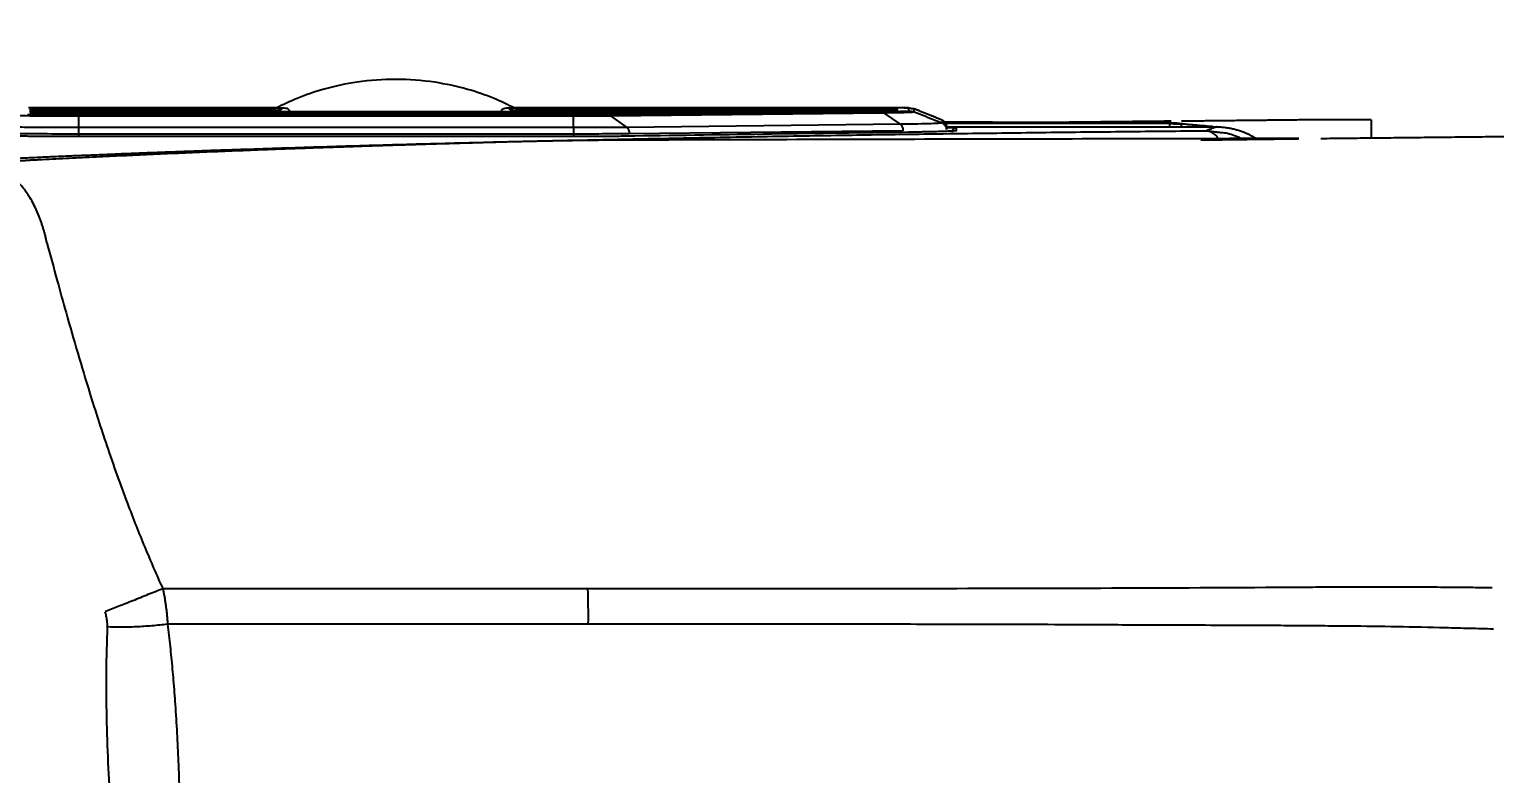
# Model space of a CAD drawing. Extents: x -4361 to 1554, y -156 to 2372.
# Drawn here: x -787.5 to -682.1, y 1744.3 to 1797.8 of the extents above; entities that cross this region are included whole.
import ezdxf

# ---------------------------------------------------------------- set-up
doc = ezdxf.new("R2010")
doc.units = 0
doc.header["$LTSCALE"] = 20
doc.header["$MEASUREMENT"] = 0
doc.layers.get('0').update_dxf_attribs({"linetype": 'CONTINUOUS'})
doc.layers.get('DEFPOINTS').update_dxf_attribs({"linetype": 'CONTINUOUS'})
doc.styles.get("Standard").update_dxf_attribs({"font": 'NanumGothic.ttf'})
doc.dimstyles.get("Standard").update_dxf_attribs({"dimtxt": 2.7, "dimasz": 2.5, "dimexe": 1.5, "dimexo": 1.5, "dimgap": 1.5, "dimtad": 1, "dimdec": 0, "dimlfac": 10, "dimzin": 0, "dimdsep": 46, "dimtxsty": 'Standard', "dimcen": 0, "dimclrt": 2, "dimadec": 0, "dimazin": 0, "dimtfac": 1, "dimtdec": 0, "dimtmove": 0, "dimatfit": 3, "dimfxl": 0, "dimtolj": 1, "dimtzin": 0, "dimarcsym": 0})

# ---------------------------------------------------------------- blocks, each defined once
blk = doc.blocks.new('*D22')
at = {"color": 3, "lineweight": -2}
for p, q in [((-1060.18, 1772.82), (-1060.18, 1895.2)), ((-335.22, 1591.97), (-335.22, 1895.2)), ((-1040.18, 1890.2), (-355.22, 1890.2))]:
    blk.add_line(p, q, dxfattribs=at)
at = {"color": 3}
for points in [[(-1040.18, 1893.53), (-1040.18, 1886.87), (-1060.18, 1890.2)], [(-355.22, 1893.53), (-355.22, 1886.87), (-335.22, 1890.2)]]:
    blk.add_solid(points, dxfattribs=at)
at = {"layer": 'DEFPOINTS', "color": 0}
for p in [(-335.22, 1890.2), (-1060.18, 1771.32), (-335.22, 1590.47)]:
    blk.add_point(p, dxfattribs=at)
at = {"color": 2, "insert": (-697.7, 1911.09), "char_height": 20, "attachment_point": 5}
blk.add_mtext('\\A1;725', dxfattribs=at)

msp = doc.modelspace()

# ---------------------------------------------------------------- linework, layer by layer
for p, q in [((-769.76, 1792.18), (-787.58, 1792.18)), ((-787.48, 1792.04), (-787.48, 1791.98)), ((-787.48, 1791.95), (-787.48, 1791.89)), ((-787.48, 1791.85), (-787.48, 1791.79)), ((-787.43, 1791.73), (-787.43, 1791.75)), ((-769.99, 1792.07), (-786.88, 1792.07)), ((-786.88, 1792.06), (-770.04, 1792.06)), ((-770.55, 1791.98), (-786.88, 1791.98)), ((-786.88, 1791.96), (-769.71, 1791.96)), ((-732.65, 1791.88), (-786.88, 1791.88)), ((-786.88, 1791.86), (-732.68, 1791.86)), ((-741.02, 1791.78), (-786.88, 1791.78)), ((-786.88, 1791.76), (-741.02, 1791.76)), ((-786.63, 1792.15), (-769.79, 1792.15)), ((-746.21, 1791.69), (-786.1, 1791.69)), ((-747.7, 1791.68), (-785.55, 1791.68)), ((-783.98, 1791.66), (-748.38, 1791.66)), ((-769.77, 1792.16), (-769.97, 1792.08)), ((-724.78, 1792.18), (-752.66, 1792.18)), ((-752.66, 1791.96), (-725.72, 1791.96)), ((-752.61, 1792.15), (-725.68, 1792.15)), ((-725.68, 1792.07), (-752.37, 1792.07)), ((-752.33, 1792.06), (-725.68, 1792.06)), ((-725.68, 1791.98), (-751.82, 1791.98)), ((-748.38, 1790.75), (-748.38, 1791.59)), ((-745.94, 1791.67), (-726.25, 1791.9)), ((-741.26, 1791.75), (-745.79, 1791.69)), ((-745.72, 1791.6), (-726.03, 1791.82)), ((-745.72, 1791.6), (-744.54, 1790.77)), ((-741.26, 1791.75), (-741.26, 1791.75)), ((-739.16, 1791.78), (-740.67, 1791.78)), ((-732.76, 1791.84), (-737.22, 1791.79)), ((-730.63, 1791.88), (-732.31, 1791.88)), ((-726.75, 1791.91), (-728.69, 1791.89)), ((-724.85, 1790.99), (-726.03, 1791.82)), ((-725.08, 1792.14), (-725.08, 1792.08)), ((-725.08, 1792.04), (-725.08, 1791.98)), ((-724.23, 1791.96), (-724.23, 1792.17)), ((-721.84, 1791.29), (-723.87, 1792.1)), ((-723.85, 1791.89), (-723.85, 1792.1)), ((-783.98, 1790.75), (-783.98, 1790.29)), ((-748.38, 1790.75), (-783.98, 1790.75)), ((-748.38, 1790.75), (-748.38, 1790.29)), ((-724.85, 1790.99), (-744.54, 1790.77)), ((-724.67, 1790.53), (-744.36, 1790.31)), ((-705.47, 1791.05), (-721.59, 1791.05)), ((-721.53, 1790.83), (-721.53, 1790.62)), ((-705.47, 1790.79), (-721.53, 1790.79)), ((-704.64, 1790.79), (-705.47, 1790.79)), ((-704.6, 1791.01), (-705.22, 1791.05)), ((-703.6, 1790.92), (-704.4, 1791)), ((-701.95, 1790.76), (-702.3, 1790.79)), ((-748.38, 1790.1), (-783.99, 1790.1)), ((-748.38, 1790.29), (-783.98, 1790.29)), ((-783.98, 1790.29), (-783.98, 1790.1)), ((-748.38, 1790.1), (-783.98, 1790.1)), ((-748.38, 1790.29), (-748.38, 1790.1)), ((-748.38, 1790.1), (-748.38, 1790.1))]:
    msp.add_line(p, q)
at = {"flags": 128}
for points in [[(-786.88, 1792.05), (-787, 1792.01), (-787.07, 1791.94)], [(-786.88, 1791.96), (-787, 1791.91), (-787.07, 1791.85)], [(-786.88, 1791.86), (-787, 1791.81), (-787.07, 1791.75)], [(-725.5, 1791.94), (-725.57, 1792.01), (-725.69, 1792.05)], [(-786.77, 1788.43), (-789, 1788.29), (-790.52, 1788.15), (-791.41, 1788.02), (-791.92, 1787.87), (-792.24, 1787.69), (-792.47, 1787.47), (-792.56, 1787.33), (-792.63, 1787.16), (-792.68, 1786.78)]]:
    msp.add_lwpolyline(points, dxfattribs=at)
for centre, radius, start, end in [((-785.98, 1848.95), 57.28, 268.3086, 269.5955), ((-787.48, 1791.82), 0.261, 15.0696, 62.3773), ((-787.48, 1791.72), 0.261, 15.0696, 62.3773), ((-784.19, 1985.9), 194.24, 269.3541, 270.0608), ((-725.08, 1791.84), 0.3, 89.9995, 160.4016), ((-725.08, 1791.91), 0.273, 117.9667, 165.5461), ((-724.96, 1785.02), 7.15, 81.7081, 88.6488)]:
    msp.add_arc(centre, radius, start, end)
for points, knots in [([(-752.6, 1792.15), (-753.09, 1792.39), (-754.19, 1792.93), (-756.12, 1793.58), (-758.47, 1794.09), (-761.15, 1794.29), (-763.83, 1794.1), (-766.21, 1793.59), (-768.16, 1792.94), (-769.27, 1792.39), (-769.77, 1792.15)], [0, 0, 0, 0, 0.092344, 0.205991, 0.340952, 0.497237, 0.655348, 0.79184, 0.90672, 1, 1, 1, 1]), ([(-788.51, 1791.66), (-788.44, 1791.65), (-788.31, 1791.63), (-787.26, 1791.6), (-785.76, 1791.59), (-784.58, 1791.59), (-783.98, 1791.59)], [0, 0, 0, 0, 0.250043, 0.500057, 0.750043, 1, 1, 1, 1]), ([(-787.67, 1791.7), (-787.44, 1791.69), (-786.95, 1791.68), (-785.61, 1791.67), (-784.52, 1791.66), (-783.98, 1791.66)], [0, 0, 0, 0, 0.291585, 0.645793, 1, 1, 1, 1]), ([(-786.88, 1792.07), (-786.96, 1792.07), (-787.12, 1792.07), (-787.32, 1792.08), (-787.46, 1792.08), (-787.47, 1792.08), (-787.48, 1792.08)], [0, 0, 0, 0, 0.249955, 0.50019, 0.750334, 1, 1, 1, 1]), ([(-787.48, 1792.04), (-787.47, 1792.05), (-787.46, 1792.05), (-787.33, 1792.05), (-787.21, 1792.06), (-787.1, 1792.06), (-787, 1792.06), (-786.92, 1792.06), (-786.88, 1792.06)], [0, 0, 0, 0, 0.31807, 0.577756, 0.694994, 0.805351, 0.904823, 1, 1, 1, 1]), ([(-786.88, 1791.98), (-786.96, 1791.98), (-787.12, 1791.98), (-787.32, 1791.98), (-787.46, 1791.98), (-787.47, 1791.98), (-787.48, 1791.98)], [0, 0, 0, 0, 0.249731, 0.499868, 0.750069, 1, 1, 1, 1]), ([(-787.48, 1791.95), (-787.47, 1791.95), (-787.46, 1791.95), (-787.33, 1791.96), (-787.21, 1791.96), (-787.1, 1791.96), (-787, 1791.96), (-786.92, 1791.96), (-786.88, 1791.96)], [0, 0, 0, 0, 0.318067, 0.577751, 0.694988, 0.805347, 0.904816, 1, 1, 1, 1]), ([(-786.88, 1791.88), (-786.96, 1791.88), (-787.12, 1791.88), (-787.32, 1791.88), (-787.46, 1791.88), (-787.47, 1791.89), (-787.48, 1791.89)], [0, 0, 0, 0, 0.249719, 0.499864, 0.750064, 1, 1, 1, 1]), ([(-787.48, 1791.85), (-787.47, 1791.85), (-787.46, 1791.85), (-787.33, 1791.86), (-787.21, 1791.86), (-787.1, 1791.86), (-787, 1791.86), (-786.92, 1791.86), (-786.88, 1791.86)], [0, 0, 0, 0, 0.318067, 0.57775, 0.694992, 0.805347, 0.904816, 1, 1, 1, 1]), ([(-787.48, 1791.79), (-787.47, 1791.79), (-787.46, 1791.79), (-787.32, 1791.78), (-787.12, 1791.78), (-786.96, 1791.78), (-786.88, 1791.78)], [0, 0, 0, 0, 0.249929, 0.500135, 0.750281, 1, 1, 1, 1]), ([(-787.43, 1791.75), (-787.43, 1791.75), (-787.41, 1791.76), (-787.3, 1791.76), (-787.19, 1791.76), (-787.1, 1791.76), (-786.99, 1791.76), (-786.92, 1791.76), (-786.88, 1791.76)], [0, 0, 0, 0, 0.300747, 0.56477, 0.682153, 0.794677, 0.899298, 1, 1, 1, 1]), ([(-787.43, 1791.73), (-787.41, 1791.73), (-787.37, 1791.72), (-787.05, 1791.71), (-786.56, 1791.69), (-786.1, 1791.69), (-785.87, 1791.69)], [0, 0, 0, 0, 0.249895, 0.500001, 0.750106, 1, 1, 1, 1]), ([(-787.27, 1792.15), (-787.27, 1792.15), (-787.22, 1792.15), (-787.07, 1792.15), (-786.86, 1792.15), (-786.7, 1792.15), (-786.63, 1792.15)], [0, 0, 0, 0, 0.043487, 0.412912, 0.731168, 1, 1, 1, 1]), ([(-786.88, 1791.97), (-786.88, 1791.98), (-786.88, 1792.01), (-786.88, 1792.04), (-786.88, 1792.05), (-786.88, 1792.06), (-786.88, 1792.06)], [0, 0, 0, 0, 0.249975, 0.499979, 0.750006, 1, 1, 1, 1]), ([(-786.88, 1791.76), (-786.88, 1791.76), (-786.88, 1791.76), (-786.88, 1791.75), (-786.88, 1791.72), (-786.88, 1791.7), (-786.88, 1791.69)], [0, 0, 0, 0, 0.250019, 0.499999, 0.750004, 1, 1, 1, 1]), ([(-785.55, 1791.68), (-785.61, 1791.68), (-785.72, 1791.68), (-785.82, 1791.69), (-785.87, 1791.69)], [0, 0, 0, 0, 0.499925, 1, 1, 1, 1]), ([(-770.55, 1791.98), (-770.42, 1791.98), (-770.15, 1792), (-769.89, 1792.1), (-769.77, 1792.15)], [0, 0, 0, 0, 0.4974678, 1, 1, 1, 1]), ([(-769.77, 1792.15), (-769.77, 1792.15), (-769.78, 1792.17), (-769.78, 1792.17), (-769.77, 1792.16), (-769.77, 1792.16)], [0, 0, 0, 0, 0.366462, 0.767804, 1, 1, 1, 1]), ([(-769.3, 1792.17), (-769.36, 1792.11), (-769.49, 1791.99), (-769.63, 1791.97), (-769.71, 1791.96)], [0, 0, 0, 0, 0.5, 1, 1, 1, 1]), ([(-769.3, 1792.17), (-769.23, 1792.17), (-769.09, 1792.17), (-768.92, 1792.12), (-768.84, 1792.04), (-768.82, 1791.95), (-768.84, 1791.9), (-768.84, 1791.87)], [0, 0, 0, 0, 0.271007, 0.557305, 0.783309, 0.891411, 1, 1, 1, 1]), ([(-753.52, 1791.87), (-753.53, 1791.9), (-753.54, 1791.94), (-753.53, 1792.03), (-753.46, 1792.11), (-753.29, 1792.17), (-753.15, 1792.17), (-753.07, 1792.17)], [0, 0, 0, 0, 0.101849, 0.202985, 0.419082, 0.678032, 1, 1, 1, 1]), ([(-752.66, 1791.96), (-752.73, 1791.97), (-752.88, 1791.99), (-753, 1792.11), (-753.07, 1792.17)], [0, 0, 0, 0, 0.5000007, 1, 1, 1, 1]), ([(-752.6, 1792.15), (-752.47, 1792.1), (-752.22, 1792), (-751.95, 1791.98), (-751.82, 1791.98)], [0, 0, 0, 0, 0.502596, 1, 1, 1, 1]), ([(-748.38, 1791.66), (-747.94, 1791.66), (-747.07, 1791.66), (-746.32, 1791.67), (-745.94, 1791.67)], [0, 0, 0, 0, 0.5, 1, 1, 1, 1]), ([(-748.38, 1791.59), (-747.91, 1791.59), (-746.95, 1791.59), (-746.13, 1791.6), (-745.72, 1791.6)], [0, 0, 0, 0, 0.499994, 1, 1, 1, 1]), ([(-746.14, 1791.69), (-746.19, 1791.69), (-746.29, 1791.69), (-746.4, 1791.69), (-746.46, 1791.69)], [0, 0, 0, 0, 0.488582, 1, 1, 1, 1]), ([(-741.02, 1791.76), (-740.95, 1791.76), (-740.86, 1791.76), (-740.75, 1791.76), (-740.69, 1791.76), (-740.65, 1791.76), (-740.62, 1791.76), (-740.63, 1791.76), (-740.71, 1791.75), (-740.9, 1791.75), (-741.11, 1791.75), (-741.26, 1791.75)], [0, 0, 0, 0, 0.112015, 0.161844, 0.208203, 0.252853, 0.298643, 0.404574, 0.523827, 0.664, 1, 1, 1, 1]), ([(-737.22, 1791.79), (-737.52, 1791.79), (-738.12, 1791.78), (-738.81, 1791.78), (-739.16, 1791.78)], [0, 0, 0, 0, 0.50004, 1, 1, 1, 1]), ([(-732.5, 1791.86), (-732.43, 1791.86), (-732.33, 1791.86), (-732.22, 1791.86), (-732.15, 1791.86), (-732.1, 1791.86), (-732.07, 1791.86), (-732.08, 1791.86), (-732.17, 1791.85), (-732.3, 1791.85), (-732.44, 1791.85), (-732.52, 1791.85)], [0, 0, 0, 0, 0.136616, 0.194908, 0.250547, 0.305447, 0.361486, 0.490826, 0.636894, 0.80869, 1, 1, 1, 1]), ([(-728.69, 1791.89), (-728.99, 1791.89), (-729.58, 1791.88), (-730.28, 1791.88), (-730.63, 1791.88)], [0, 0, 0, 0, 0.500041, 1, 1, 1, 1]), ([(-725.24, 1791.94), (-725.4, 1791.94), (-725.73, 1791.92), (-726.41, 1791.91), (-726.75, 1791.91)], [0, 0, 0, 0, 0.499975, 1, 1, 1, 1]), ([(-726.25, 1791.9), (-725.95, 1791.9), (-725.48, 1791.91), (-725.16, 1791.92), (-725.05, 1791.92)], [0, 0, 0, 0, 0.636571, 1, 1, 1, 1]), ([(-726.03, 1791.82), (-725.71, 1791.83), (-725.07, 1791.84), (-724.39, 1791.85), (-723.94, 1791.87), (-723.88, 1791.88), (-723.85, 1791.89)], [0, 0, 0, 0, 0.249971, 0.499961, 0.74997, 1, 1, 1, 1]), ([(-725.72, 1791.96), (-725.68, 1791.96), (-725.6, 1791.96), (-725.48, 1791.96), (-725.37, 1791.96), (-725.26, 1791.95), (-725.17, 1791.95), (-725.22, 1791.95), (-725.24, 1791.94)], [0, 0, 0, 0, 0.09365, 0.197452, 0.303679, 0.410605, 0.681971, 1, 1, 1, 1]), ([(-725.68, 1792.15), (-725.65, 1792.15), (-725.57, 1792.15), (-725.46, 1792.15), (-725.36, 1792.15), (-725.24, 1792.15), (-725.11, 1792.15), (-725.09, 1792.14), (-725.08, 1792.14)], [0, 0, 0, 0, 0.093573, 0.192398, 0.302009, 0.418994, 0.679385, 1, 1, 1, 1]), ([(-725.08, 1792.08), (-725.09, 1792.08), (-725.11, 1792.08), (-725.25, 1792.08), (-725.45, 1792.07), (-725.61, 1792.07), (-725.68, 1792.07)], [0, 0, 0, 0, 0.2498, 0.499987, 0.750182, 1, 1, 1, 1]), ([(-725.68, 1792.06), (-725.65, 1792.06), (-725.57, 1792.06), (-725.46, 1792.06), (-725.36, 1792.06), (-725.24, 1792.05), (-725.11, 1792.05), (-725.09, 1792.05), (-725.08, 1792.04)], [0, 0, 0, 0, 0.093568, 0.192388, 0.301999, 0.41899, 0.679382, 1, 1, 1, 1]), ([(-725.68, 1792.06), (-725.68, 1792.06), (-725.68, 1792.05), (-725.68, 1792.04), (-725.68, 1792.01), (-725.68, 1791.98), (-725.68, 1791.97)], [0, 0, 0, 0, 0.2500159, 0.5000019, 0.7499936, 1, 1, 1, 1]), ([(-725.08, 1791.98), (-725.09, 1791.98), (-725.11, 1791.98), (-725.25, 1791.98), (-725.45, 1791.98), (-725.61, 1791.98), (-725.68, 1791.98)], [0, 0, 0, 0, 0.249796, 0.499978, 0.750173, 1, 1, 1, 1]), ([(-725.05, 1791.92), (-724.95, 1791.92), (-724.62, 1791.93), (-724.31, 1791.94), (-724.25, 1791.96), (-724.23, 1791.96)], [0, 0, 0, 0, 0.1840369, 0.5977359, 1, 1, 1, 1]), ([(-724.23, 1792.17), (-724.23, 1792.17), (-724.25, 1792.17), (-724.38, 1792.18), (-724.56, 1792.18), (-724.71, 1792.18), (-724.78, 1792.18)], [0, 0, 0, 0, 0.250449, 0.499998, 0.749559, 1, 1, 1, 1]), ([(-792.8, 1788.34), (-792.45, 1788.36), (-791.74, 1788.39), (-790.67, 1788.45), (-789.58, 1788.5), (-788.5, 1788.55), (-787.4, 1788.6), (-786.29, 1788.65), (-785.18, 1788.7), (-784.06, 1788.75), (-782.93, 1788.79), (-781.79, 1788.84), (-780.64, 1788.89), (-779.49, 1788.93), (-778.33, 1788.98), (-777.16, 1789.02), (-775.98, 1789.06), (-774.79, 1789.11), (-772.29, 1789.19), (-768.43, 1789.32), (-763.1, 1789.48), (-757.64, 1789.63), (-752.04, 1789.77), (-746.3, 1789.89), (-740.44, 1790.01), (-734.45, 1790.12), (-729.47, 1790.2), (-725.58, 1790.26), (-722.81, 1790.3), (-720.02, 1790.34), (-717.21, 1790.37), (-714.38, 1790.41), (-711.53, 1790.44), (-708.65, 1790.47), (-705.76, 1790.5), (-703.81, 1790.52), (-702.83, 1790.53)], [0, 0, 0, 0, 0.014703, 0.0294, 0.044092, 0.058779, 0.073463, 0.088143, 0.102821, 0.117496, 0.132169, 0.146841, 0.161512, 0.176183, 0.190854, 0.205526, 0.220199, 0.234874, 0.249551, 0.312174, 0.374726, 0.437247, 0.499779, 0.562375, 0.624957, 0.687565, 0.750239, 0.777975, 0.805706, 0.833436, 0.861169, 0.888909, 0.916658, 0.944421, 0.9722, 1, 1, 1, 1]), ([(-783.98, 1790.75), (-784.12, 1790.75), (-784.66, 1790.75), (-785.52, 1790.75), (-786.4, 1790.76), (-787.17, 1790.76), (-787.89, 1790.77), (-788.55, 1790.78), (-789.08, 1790.79), (-789.61, 1790.8), (-790.08, 1790.82), (-790.44, 1790.83), (-790.49, 1790.85), (-790.52, 1790.85)], [0, 0, 0, 0, 0.04107, 0.157591, 0.25304, 0.309983, 0.40874, 0.500158, 0.56246, 0.642032, 0.762592, 0.870625, 1, 1, 1, 1]), ([(-744.54, 1790.77), (-745.13, 1790.76), (-746.31, 1790.75), (-747.69, 1790.75), (-748.38, 1790.75)], [0, 0, 0, 0, 0.499977, 1, 1, 1, 1]), ([(-744.54, 1790.77), (-744.51, 1790.75), (-744.46, 1790.7), (-744.4, 1790.59), (-744.37, 1790.45), (-744.36, 1790.35), (-744.36, 1790.31)], [0, 0, 0, 0, 0.249994, 0.5, 0.750016, 1, 1, 1, 1]), ([(-721.85, 1791.09), (-721.89, 1791.08), (-721.96, 1791.06), (-722.59, 1791.03), (-723.53, 1791.01), (-724.41, 1791), (-724.85, 1790.99)], [0, 0, 0, 0, 0.2500024, 0.5000105, 0.7500159, 1, 1, 1, 1]), ([(-724.85, 1790.99), (-724.82, 1790.97), (-724.77, 1790.92), (-724.71, 1790.81), (-724.67, 1790.68), (-724.67, 1790.58), (-724.67, 1790.53)], [0, 0, 0, 0, 0.250005, 0.500004, 0.749995, 1, 1, 1, 1]), ([(-720.83, 1790.54), (-720.83, 1790.53), (-720.84, 1790.53), (-720.85, 1790.53), (-720.87, 1790.52), (-720.9, 1790.52), (-720.94, 1790.51), (-720.99, 1790.51), (-721.1, 1790.5), (-721.32, 1790.49), (-721.72, 1790.47), (-722.23, 1790.46), (-722.73, 1790.44), (-723.17, 1790.44), (-723.51, 1790.43), (-723.87, 1790.42), (-724.13, 1790.42), (-724.26, 1790.42)], [0, 0, 0, 0, 0.035004, 0.069815, 0.104469, 0.139004, 0.173457, 0.207865, 0.242268, 0.371344, 0.499472, 0.627601, 0.756951, 0.81738, 0.877895, 0.938701, 1, 1, 1, 1]), ([(-721.85, 1791.29), (-721.8, 1791.27), (-721.71, 1791.23), (-721.61, 1791.11), (-721.55, 1790.98), (-721.54, 1790.88), (-721.53, 1790.83)], [0, 0, 0, 0, 0.249995, 0.500005, 0.75, 1, 1, 1, 1]), ([(-721.85, 1791.09), (-721.8, 1791.07), (-721.71, 1791.02), (-721.65, 1790.94), (-721.62, 1790.9)], [0, 0, 0, 0, 0.499998, 1, 1, 1, 1]), ([(-721.62, 1790.9), (-721.59, 1790.86), (-721.55, 1790.77), (-721.54, 1790.67), (-721.53, 1790.62)], [0, 0, 0, 0, 0.499992, 1, 1, 1, 1]), ([(-721.56, 1790.76), (-721.4, 1790.75), (-720.93, 1790.75), (-720.87, 1790.74), (-720.83, 1790.73)], [0, 0, 0, 0, 0.336215, 1, 1, 1, 1]), ([(-720.83, 1790.73), (-720.91, 1790.73), (-720.99, 1790.7), (-721.1, 1790.58), (-721.13, 1790.51), (-721.13, 1790.43)], [0, 0, 0, 0, 0.5, 0.5, 1, 1, 1, 1]), ([(-705.47, 1790.79), (-705.47, 1790.86), (-705.47, 1790.93), (-705.47, 1791.02), (-705.47, 1791.05), (-705.47, 1791.05)], [0, 0, 0, 0, 0.5, 0.5, 1, 1, 1, 1]), ([(-704.64, 1790.79), (-704.63, 1790.86), (-704.62, 1790.91), (-704.61, 1790.99), (-704.6, 1791.01), (-704.6, 1791.01)], [0, 0, 0, 0, 0.5, 0.5, 1, 1, 1, 1]), ([(-704.54, 1791.03), (-704.36, 1791.01), (-703.99, 1790.97), (-703.44, 1790.92), (-702.97, 1790.87), (-702.61, 1790.84), (-702.42, 1790.82), (-702.34, 1790.81)], [0, 0, 0, 0, 0.250061, 0.500085, 0.750012, 0.889999, 1, 1, 1, 1]), ([(-703.62, 1790.92), (-703.69, 1790.93), (-703.8, 1790.94), (-703.92, 1790.95), (-703.97, 1790.95)], [0, 0, 0, 0, 0.528878, 1, 1, 1, 1]), ([(-703.3, 1790.89), (-703.32, 1790.9), (-703.36, 1790.9), (-703.41, 1790.91), (-703.48, 1790.91), (-703.55, 1790.92), (-703.6, 1790.92), (-703.62, 1790.92)], [0, 0, 0, 0, 0.2182024, 0.348087, 0.5092483, 0.7898186, 1, 1, 1, 1]), ([(-702.35, 1790.79), (-702.36, 1790.79), (-702.37, 1790.8), (-702.39, 1790.81), (-702.41, 1790.82), (-702.43, 1790.82), (-702.45, 1790.83), (-702.47, 1790.83), (-702.51, 1790.83), (-702.58, 1790.83), (-702.67, 1790.83), (-702.74, 1790.84), (-702.81, 1790.85), (-702.88, 1790.86), (-702.97, 1790.87), (-703.11, 1790.88), (-703.23, 1790.89), (-703.3, 1790.89)], [0, 0, 0, 0, 0.019967, 0.04105, 0.064715, 0.103349, 0.126716, 0.164116, 0.221488, 0.270829, 0.382905, 0.449384, 0.519432, 0.589616, 0.667333, 0.806495, 1, 1, 1, 1]), ([(-702.83, 1790.53), (-702.78, 1790.56), (-702.67, 1790.61), (-702.54, 1790.66), (-702.43, 1790.71), (-702.34, 1790.74), (-702.27, 1790.77), (-702.21, 1790.79), (-702.19, 1790.79)], [0, 0, 0, 0, 0.235501, 0.497977, 0.626045, 0.748442, 0.907777, 1, 1, 1, 1]), ([(-701.97, 1789.96), (-701.99, 1789.99), (-702.08, 1790.14), (-702.37, 1790.41), (-702.65, 1790.49), (-702.83, 1790.53)], [0, 0, 0, 0, 0.078528, 0.400707, 1, 1, 1, 1]), ([(-702.2, 1790.78), (-702.19, 1790.78), (-702.19, 1790.79), (-702.18, 1790.79), (-702.18, 1790.8), (-702.18, 1790.8), (-702.18, 1790.8), (-702.18, 1790.8), (-702.18, 1790.8), (-702.18, 1790.79), (-702.18, 1790.79), (-702.18, 1790.78), (-702.2, 1790.77), (-702.21, 1790.77), (-702.22, 1790.77), (-702.22, 1790.76), (-702.23, 1790.76), (-702.23, 1790.76), (-702.23, 1790.76), (-702.23, 1790.76), (-702.23, 1790.76), (-702.25, 1790.76), (-702.27, 1790.75), (-702.31, 1790.75), (-702.33, 1790.75), (-702.34, 1790.75), (-702.35, 1790.75), (-702.35, 1790.74), (-702.35, 1790.74), (-702.35, 1790.74), (-702.35, 1790.74), (-702.35, 1790.74), (-702.35, 1790.74), (-702.35, 1790.74)], [0, 0, 0, 0, 0.122904, 0.160024, 0.168721, 0.170474, 0.171124, 0.171521, 0.171994, 0.187683, 0.216947, 0.286627, 0.382405, 0.457171, 0.493738, 0.513329, 0.523689, 0.52904, 0.531762, 0.533134, 0.533823, 0.534514, 0.755655, 0.883666, 0.943972, 0.972544, 0.986414, 0.993243, 0.99663, 0.998317, 0.999159, 0.99958, 1, 1, 1, 1]), ([(-702.34, 1790.81), (-702.34, 1790.81), (-702.32, 1790.81), (-702.29, 1790.81), (-702.26, 1790.8), (-702.22, 1790.8), (-702.2, 1790.8), (-702.18, 1790.8), (-702.18, 1790.8)], [0, 0, 0, 0, 0.1105355, 0.2517458, 0.5034622, 0.7515921, 0.8757181, 1, 1, 1, 1]), ([(-702, 1790.76), (-702.01, 1790.77), (-702.07, 1790.8), (-702.14, 1790.8), (-702.19, 1790.79)], [0, 0, 0, 0, 0.171093, 1, 1, 1, 1]), ([(-702.18, 1790.8), (-702.18, 1790.8), (-702.18, 1790.8), (-702.18, 1790.79), (-702.19, 1790.79), (-702.19, 1790.79), (-702.19, 1790.79), (-702.19, 1790.79)], [0, 0, 0, 0, 0.165391, 0.391621, 0.641395, 0.79377, 1, 1, 1, 1]), ([(-699.85, 1790.29), (-699.92, 1790.32), (-700.05, 1790.38), (-700.23, 1790.44), (-700.42, 1790.51), (-700.65, 1790.58), (-700.93, 1790.65), (-701.23, 1790.71), (-701.54, 1790.76), (-701.81, 1790.78), (-702.03, 1790.79), (-702.14, 1790.79), (-702.19, 1790.79)], [0, 0, 0, 0, 0.099454, 0.176238, 0.230696, 0.353471, 0.475289, 0.596667, 0.729771, 0.861315, 0.929076, 1, 1, 1, 1]), ([(-690.98, 1791.3), (-690.98, 1791.2), (-690.98, 1791.05), (-690.98, 1790.4), (-690.98, 1790.04), (-690.98, 1789.98)], [0, 0, 0, 0, 0.61135, 0.939045, 1, 1, 1, 1]), ([(-783.98, 1790.1), (-784.07, 1790.1), (-784.24, 1790.1), (-784.49, 1790.1), (-784.74, 1790.11), (-784.99, 1790.11), (-785.39, 1790.11), (-785.92, 1790.11), (-786.75, 1790.12), (-787.64, 1790.12), (-788.54, 1790.14), (-789.47, 1790.15), (-790.38, 1790.18), (-790.98, 1790.2), (-791.29, 1790.22), (-791.42, 1790.24), (-791.49, 1790.25), (-791.53, 1790.25), (-791.53, 1790.26), (-791.53, 1790.26)], [0, 0, 0, 0, 0.021414, 0.042773, 0.064099, 0.085417, 0.106751, 0.165105, 0.223341, 0.326306, 0.411043, 0.497233, 0.635535, 0.773476, 0.832468, 0.891798, 0.927719, 0.963748, 1, 1, 1, 1]), ([(-783.98, 1790.29), (-784.86, 1790.29), (-786.19, 1790.29), (-787.78, 1790.3), (-789.08, 1790.32), (-790.08, 1790.34), (-790.72, 1790.36), (-790.79, 1790.38), (-790.83, 1790.39)], [0, 0, 0, 0, 0.242814, 0.369674, 0.499799, 0.708813, 0.844239, 1, 1, 1, 1]), ([(-753.02, 1789.72), (-753.43, 1789.71), (-754.26, 1789.68), (-755.49, 1789.65), (-756.71, 1789.61), (-757.93, 1789.58), (-759.14, 1789.54), (-760.34, 1789.5), (-761.53, 1789.47), (-762.72, 1789.43), (-763.9, 1789.39), (-765.07, 1789.35), (-766.23, 1789.31), (-767.39, 1789.27), (-768.54, 1789.23), (-769.68, 1789.19), (-771.86, 1789.1), (-775.03, 1788.98), (-778.42, 1788.83), (-781.05, 1788.71), (-782.98, 1788.62), (-784.91, 1788.53), (-786.18, 1788.46), (-786.81, 1788.43)], [0, 0, 0, 0, 0.033456, 0.066904, 0.100345, 0.133781, 0.167212, 0.20064, 0.234065, 0.267489, 0.300914, 0.334339, 0.367767, 0.401199, 0.434635, 0.468076, 0.501525, 0.627068, 0.752758, 0.813714, 0.875236, 0.937328, 1, 1, 1, 1]), ([(-741.5, 1789.86), (-741.64, 1789.86), (-741.91, 1789.86), (-742.31, 1789.86), (-742.71, 1789.86), (-743.1, 1789.86), (-743.5, 1789.86), (-743.9, 1789.85), (-744.29, 1789.85), (-745.07, 1789.85), (-746.23, 1789.84), (-747.73, 1789.82), (-749.17, 1789.8), (-750.31, 1789.78), (-751.19, 1789.76), (-751.82, 1789.75), (-752.43, 1789.73), (-752.82, 1789.72), (-753.02, 1789.72)], [0, 0, 0, 0, 0.0313114, 0.0625792, 0.0938174, 0.1250403, 0.1562618, 0.1874961, 0.2187574, 0.2500598, 0.3750944, 0.5001646, 0.6253263, 0.7505442, 0.8129374, 0.8752363, 0.9375532, 1, 1, 1, 1]), ([(-744.36, 1790.31), (-744.99, 1790.3), (-746.23, 1790.29), (-747.67, 1790.29), (-748.38, 1790.29)], [0, 0, 0, 0, 0.50822, 1, 1, 1, 1]), ([(-743.95, 1790.14), (-744.01, 1790.14), (-744.14, 1790.13), (-744.34, 1790.13), (-744.54, 1790.13), (-744.74, 1790.13), (-745.05, 1790.12), (-745.49, 1790.12), (-746.06, 1790.11), (-746.64, 1790.11), (-747.22, 1790.11), (-747.8, 1790.1), (-748.19, 1790.1), (-748.38, 1790.1)], [0, 0, 0, 0, 0.05022, 0.09996, 0.14927, 0.198196, 0.246788, 0.372709, 0.501789, 0.63032, 0.755909, 0.876623, 1, 1, 1, 1]), ([(-696.18, 1789.97), (-699.96, 1789.96), (-707.52, 1789.94), (-718.85, 1789.92), (-730.18, 1789.89), (-737.73, 1789.87), (-741.5, 1789.86)], [0, 0, 0, 0, 0.2500033, 0.5000044, 0.7500032, 1, 1, 1, 1]), ([(-701.75, 1790.4), (-701.6, 1790.39), (-701.09, 1790.34), (-700.63, 1790.12), (-700.3, 1789.96)], [0, 0, 0, 0, 0.297734, 1, 1, 1, 1]), ([(-786.81, 1788.43), (-786.92, 1788.42), (-787.12, 1788.41), (-787.41, 1788.4), (-787.7, 1788.38), (-787.97, 1788.36), (-788.24, 1788.35), (-788.49, 1788.33), (-788.74, 1788.31), (-788.98, 1788.29), (-789.21, 1788.27), (-789.42, 1788.26), (-789.63, 1788.24), (-789.83, 1788.22), (-790.17, 1788.19), (-790.59, 1788.14), (-791.03, 1788.07), (-791.35, 1788.01), (-791.57, 1787.94), (-791.68, 1787.88), (-791.67, 1787.81), (-791.56, 1787.74), (-791.35, 1787.68), (-791.03, 1787.61), (-790.68, 1787.56), (-790.35, 1787.51), (-790.08, 1787.48), (-789.79, 1787.45), (-789.57, 1787.43), (-789.47, 1787.42)], [0, 0, 0, 0, 0.020239, 0.040409, 0.060516, 0.080569, 0.100576, 0.120544, 0.140482, 0.160398, 0.180299, 0.200195, 0.220092, 0.24, 0.259926, 0.324391, 0.388654, 0.451997, 0.515168, 0.57743, 0.63954, 0.700752, 0.761812, 0.82199, 0.881983, 0.911573, 0.941082, 0.970546, 1, 1, 1, 1]), ([(-786.26, 1782.45), (-786.28, 1782.53), (-786.31, 1782.68), (-786.36, 1782.91), (-786.42, 1783.15), (-786.49, 1783.38), (-786.56, 1783.62), (-786.64, 1783.86), (-786.72, 1784.11), (-786.87, 1784.51), (-787.16, 1785.16), (-787.61, 1785.95), (-788.1, 1786.59), (-788.49, 1786.95), (-788.76, 1787.14), (-788.95, 1787.26), (-789.13, 1787.34), (-789.3, 1787.4), (-789.41, 1787.41), (-789.47, 1787.42)], [0, 0, 0, 0, 0.02671, 0.054326, 0.082847, 0.112271, 0.14259, 0.173796, 0.205877, 0.238823, 0.339761, 0.489458, 0.636141, 0.746777, 0.800715, 0.852979, 0.9036, 0.952605, 1, 1, 1, 1]), ([(-786.26, 1782.45), (-786.02, 1781.55), (-785.56, 1779.87), (-784.56, 1776.26), (-783.4, 1772.29), (-781.93, 1767.71), (-780.79, 1764.54), (-779.86, 1762.12), (-779.23, 1760.57), (-778.59, 1759.06), (-778.15, 1758.06), (-777.92, 1757.56)], [0, 0, 0, 0, 0.1075046, 0.1984617, 0.4295833, 0.5800274, 0.748351, 0.8132989, 0.8759544, 0.9380993, 1, 1, 1, 1]), ([(-777.92, 1757.56), (-778.27, 1757.43), (-778.63, 1757.29), (-779.36, 1757), (-779.72, 1756.85), (-780.45, 1756.56), (-780.8, 1756.42), (-781.47, 1756.15), (-781.79, 1756.03), (-782.08, 1755.91)], [0, 0, 0, 0, 0.25, 0.25, 0.5, 0.5, 0.75, 0.75, 1, 1, 1, 1]), ([(-747.36, 1757.56), (-752.45, 1757.56), (-757.54, 1757.56), (-767.73, 1757.56), (-772.82, 1757.56), (-777.92, 1757.56)], [0, 0, 0, 0, 0.5, 0.5, 1, 1, 1, 1]), ([(-777.92, 1757.56), (-777.9, 1757.47), (-777.87, 1757.29), (-777.81, 1757.01), (-777.77, 1756.73), (-777.72, 1756.44), (-777.69, 1756.16), (-777.65, 1755.88), (-777.63, 1755.59), (-777.6, 1755.31), (-777.59, 1755.11), (-777.59, 1755.02)], [0, 0, 0, 0, 0.112096, 0.224005, 0.335703, 0.447163, 0.558359, 0.669267, 0.779859, 0.890111, 1, 1, 1, 1]), ([(-696.18, 1757.66), (-700.38, 1757.64), (-704.6, 1757.62), (-713.07, 1757.59), (-717.32, 1757.58), (-725.86, 1757.57), (-730.14, 1757.56), (-738.73, 1757.55), (-743.04, 1757.56), (-747.36, 1757.56)], [0, 0, 0, 0, 0.25, 0.25, 0.5, 0.5, 0.75, 0.75, 1, 1, 1, 1]), ([(-682.26, 1757.64), (-682.79, 1757.64), (-683.88, 1757.65), (-685.57, 1757.67), (-687.36, 1757.68), (-689.47, 1757.69), (-691.77, 1757.69), (-694.09, 1757.68), (-695.53, 1757.67), (-696.18, 1757.66)], [0, 0, 0, 0, 0.115256, 0.237136, 0.365639, 0.500714, 0.692783, 0.85922, 1, 1, 1, 1]), ([(-781.92, 1754.82), (-781.91, 1754.87), (-781.91, 1754.98), (-781.92, 1755.13), (-781.93, 1755.29), (-781.96, 1755.44), (-781.99, 1755.6), (-782.03, 1755.76), (-782.06, 1755.86), (-782.08, 1755.91)], [0, 0, 0, 0, 0.138481, 0.277417, 0.417429, 0.559123, 0.703083, 0.849866, 1, 1, 1, 1]), ([(-781.92, 1754.82), (-782.01, 1752.67), (-782.02, 1750.5), (-781.93, 1746.16), (-781.83, 1743.99), (-781.71, 1741.82)], [0, 0, 0, 0, 0.5, 0.5, 1, 1, 1, 1]), ([(-777.59, 1755.02), (-777.95, 1754.97), (-778.33, 1754.93), (-779.1, 1754.87), (-779.48, 1754.84), (-780.23, 1754.81), (-780.6, 1754.8), (-781.29, 1754.8), (-781.62, 1754.81), (-781.92, 1754.82)], [0, 0, 0, 0, 0.25, 0.25, 0.5, 0.5, 0.75, 0.75, 1, 1, 1, 1]), ([(-747.33, 1755.03), (-748.29, 1755.03), (-750.81, 1755.03), (-755.85, 1755.03), (-761.95, 1755.02), (-768.32, 1755.02), (-773.36, 1755.02), (-776.39, 1755.02), (-777.59, 1755.02)], [0, 0, 0, 0, 0.095327, 0.249999, 0.500003, 0.700006, 0.881614, 1, 1, 1, 1]), ([(-777.59, 1755.02), (-777.56, 1754.75), (-777.49, 1754.22), (-777.4, 1753.43), (-777.29, 1752.35), (-777.16, 1750.95), (-776.97, 1748.46), (-776.84, 1745.98), (-776.75, 1743.51), (-776.72, 1742.42), (-776.7, 1741.85)], [0, 0, 0, 0, 0.060622, 0.121443, 0.182466, 0.307332, 0.438979, 0.751537, 0.870198, 1, 1, 1, 1]), ([(-696.07, 1754.91), (-696.69, 1754.91), (-698.12, 1754.92), (-700.51, 1754.93), (-703.43, 1754.94), (-706.39, 1754.95), (-709.04, 1754.96), (-711.88, 1754.98), (-714.9, 1754.99), (-719.65, 1755), (-724.07, 1755.01), (-728.9, 1755.02), (-732.45, 1755.02), (-736.3, 1755.02), (-740.1, 1755.03), (-743.83, 1755.03), (-746.27, 1755.03), (-747.33, 1755.03)], [0, 0, 0, 0, 0.0371371, 0.0845204, 0.1421498, 0.2100253, 0.2588964, 0.2985538, 0.377454, 0.4361653, 0.5771378, 0.6356695, 0.7181139, 0.783845, 0.85908, 0.9386751, 1, 1, 1, 1]), ([(-682.16, 1754.66), (-682.74, 1754.68), (-683.89, 1754.71), (-686.2, 1754.77), (-689.1, 1754.84), (-691.91, 1754.87), (-694.23, 1754.89), (-695.4, 1754.9), (-696.07, 1754.91)], [0, 0, 0, 0, 0.1251634, 0.2502148, 0.500072, 0.7498912, 0.8554943, 1, 1, 1, 1])]:
    msp.add_open_spline(points, degree=3, knots=knots)
for points, degree in [([(-787.4, 1792.14), (-787.27, 1792.15)], 1), ([(-783.98, 1791.66), (-783.98, 1791.59)], 1), ([(-783.98, 1791.59), (-783.98, 1790.75)], 1), ([(-783.98, 1791.59), (-748.38, 1791.59)], 1), ([(-769.9, 1791.96), (-770.55, 1791.98)], 1), ([(-769.71, 1791.96), (-769.9, 1791.96)], 1), ([(-769.77, 1792.15), (-769.3, 1792.17)], 1), ([(-753.07, 1792.17), (-752.6, 1792.15)], 1), ([(-752.47, 1791.96), (-752.66, 1791.96)], 1), ([(-751.82, 1791.98), (-752.47, 1791.96)], 1), ([(-748.38, 1791.66), (-748.38, 1791.59)], 1), ([(-746.52, 1791.69), (-747.7, 1791.68)], 1), ([(-746.46, 1791.69), (-746.52, 1791.69)], 1), ([(-745.79, 1791.69), (-746.14, 1791.69)], 1), ([(-745.72, 1791.6), (-745.94, 1791.67)], 1), ([(-732.52, 1791.85), (-732.76, 1791.84)], 1), ([(-726.25, 1791.9), (-726.03, 1791.82)], 1), ([(-724.23, 1792.17), (-723.85, 1792.1)], 1), ([(-724.23, 1791.96), (-723.85, 1791.89)], 1), ([(-723.85, 1792.1), (-723.93, 1792.1)], 1), ([(-721.85, 1791.29), (-723.85, 1792.1)], 1), ([(-723.85, 1791.89), (-721.85, 1791.09)], 1), ([(-721.85, 1791.29), (-721.85, 1791.09)], 1), ([(-705.39, 1791.07), (-721.82, 1791.15)], 1), ([(-705.36, 1791.21), (-721.59, 1791.04)], 1), ([(-720.83, 1790.73), (-720.83, 1790.67), (-720.83, 1790.61), (-720.83, 1790.54)], 3), ([(-705.47, 1791.05), (-705.44, 1791.06), (-705.42, 1791.06), (-705.39, 1791.07)], 3), ([(-705.47, 1791.05), (-705.14, 1791.03)], 1), ([(-704.54, 1791.03), (-704.82, 1791.06), (-705.11, 1791.07), (-705.39, 1791.07)], 3), ([(-705.14, 1791.03), (-704.6, 1791.01)], 1), ([(-702.19, 1790.79), (-703.01, 1790.79), (-703.82, 1790.79), (-704.64, 1790.79)], 3), ([(-696.18, 1791.3), (-704.63, 1791.21)], 1), ([(-704.6, 1791.01), (-704.58, 1791.02), (-704.56, 1791.02), (-704.54, 1791.03)], 3), ([(-704.35, 1790.99), (-704.44, 1791), (-704.52, 1791), (-704.6, 1791.01)], 3), ([(-703.97, 1790.95), (-704.1, 1790.97), (-704.23, 1790.98), (-704.35, 1790.99)], 3), ([(-702.83, 1790.53), (-701.75, 1790.4)], 1), ([(-690.98, 1791.3), (-692.71, 1791.3), (-694.44, 1791.3), (-696.18, 1791.3)], 3), ([(-724.26, 1790.42), (-730.82, 1790.33), (-737.38, 1790.24), (-743.95, 1790.14)], 3), ([(-696.2, 1789.93), (-703.22, 1789.84)], 1), ([(-699.25, 1789.96), (-699.85, 1790.29)], 1), ([(-680.58, 1790.1), (-694.6, 1789.95)], 1), ([(-747.36, 1757.56), (-747.33, 1756.74), (-747.32, 1755.88), (-747.33, 1755.03)], 3)]:
    msp.add_open_spline(points, degree=degree)

# ---------------------------------------------------------------- dimensions: what is measured, and where the dimension line sits
dim = msp.add_linear_dim(base=(-335.22, 1890.2), p1=(-1060.18, 1771.32), p2=(-335.22, 1590.47), angle=180, dimstyle='Standard', override={"dimtxt": 20, "dimasz": 20, "dimexe": 5, "dimgap": 10, "dimlfac": 1, "dimzin": 8, "dimclrd": 3, "dimclre": 3, "dimazin": 2})
dim.commit()
dim.dimension.update_dxf_attribs({"geometry": '*D22', "text_midpoint": (-697.7, 1911.09)})

doc.saveas('drawing.dxf')
